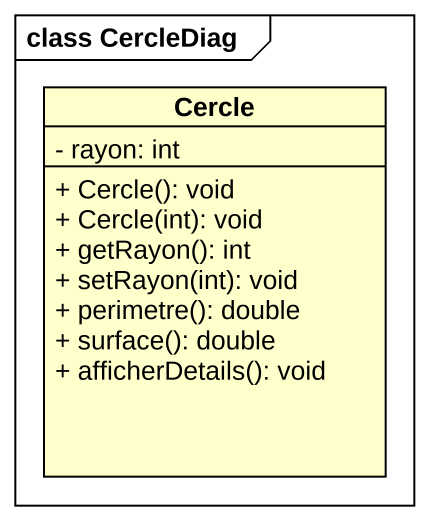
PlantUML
@startuml
mainframe class CercleDiag
hide circle
hide empty members
skinparam classAttributeIconSize 0
class Cercle {
  - rayon: int
  + Cercle(): void
  + Cercle(int): void
  + getRayon(): int
  + setRayon(int): void
  + perimetre(): double
  + surface(): double
  + afficherDetails(): void
}
@enduml
